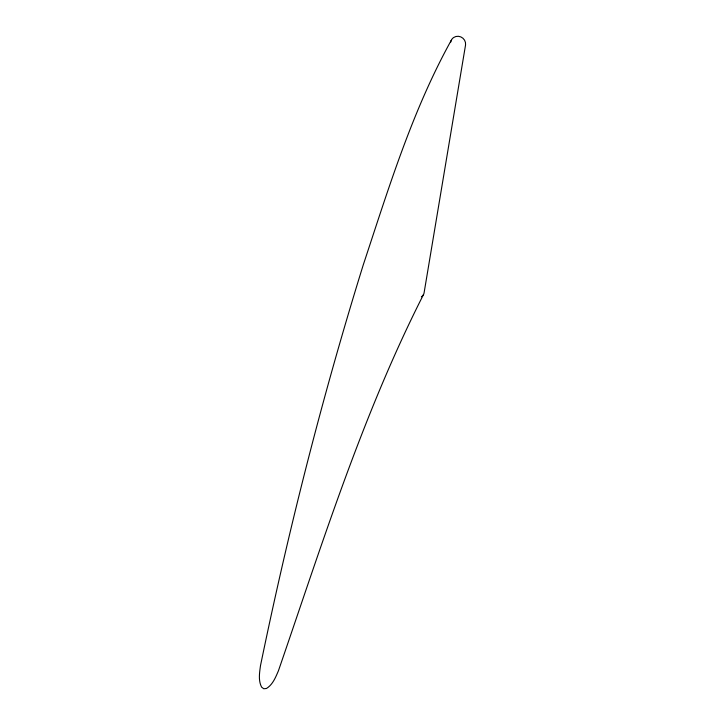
<?xml version="1.0" encoding="UTF-8"?>
<svg xmlns="http://www.w3.org/2000/svg" width="725" height="725" viewBox="0 0 725 725"><rect width="100%" height="100%" fill="white"/><g stroke="black" fill="none" stroke-linecap="round" stroke-linejoin="round"><path stroke-width="1.09" d="M423.554 294.459C362.527 414.555 322.19 543.822 278.409 670.833C275.6 677.331 272.763 684.69 266.41 688.505L263.737 688.75L261.589 687.101C258.173 680.503 259.523 672.728 260.483 665.686C288.36 530.519 322.317 396.566 363.298 264.77C388.537 188.573 412.181 110.852 451.258 40.328M421.379 296.788A6.652 6.117 28.3 0 0 424.071 292.936L465.55 44.986A7.613 7.205 35.4 0 0 453.66 37.51A7.54 7.141 35.5 0 0 450.733 42.141"/></g></svg>
